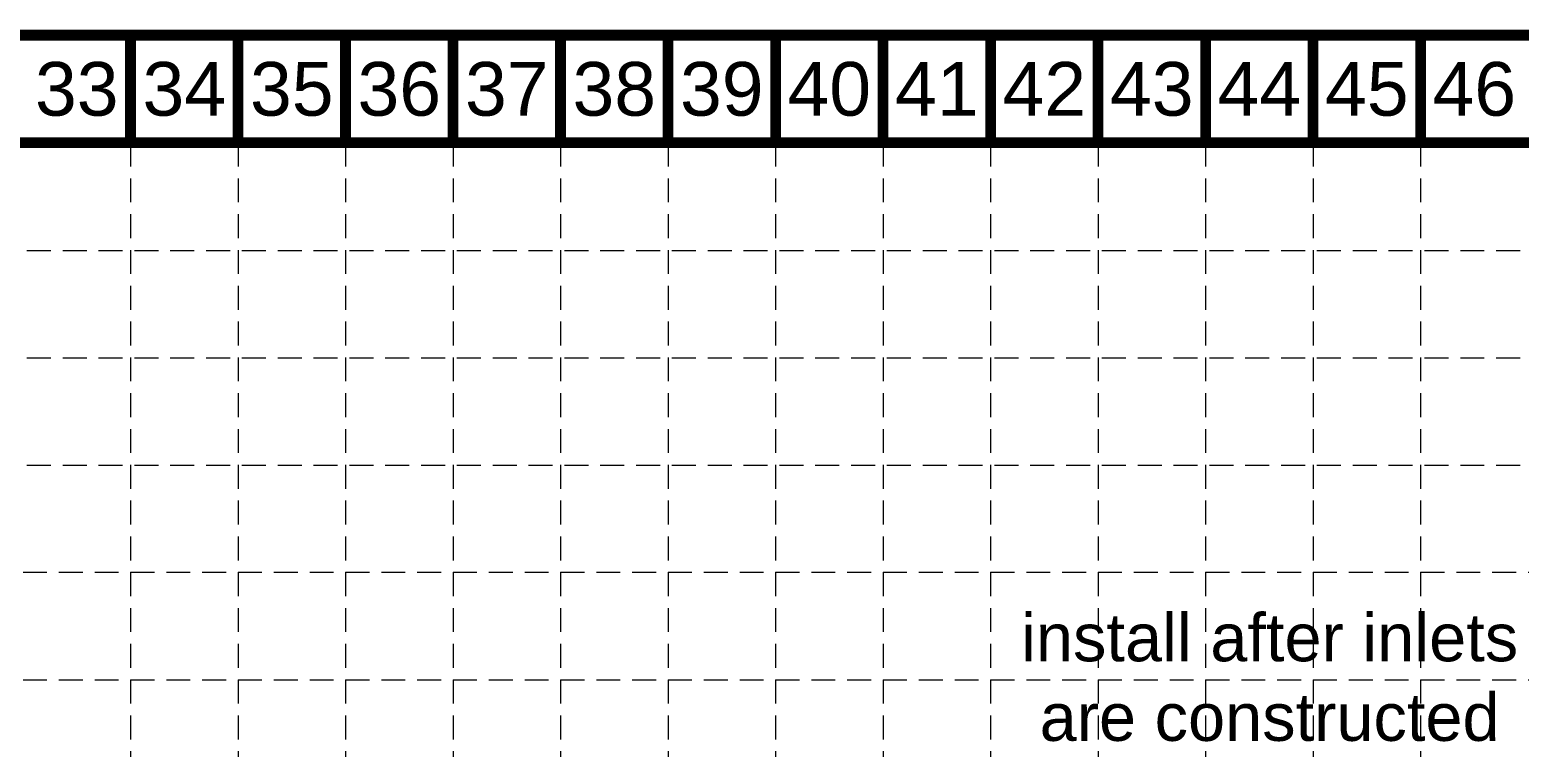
# Model space of a CAD drawing. Header units: feet. Extents: x 2331696 to 2332706, y 6924295 to 6924927.
# Drawn here: x 2332217.7 to 2332435.9, y 6924821.5 to 6924926.7 of the extents above; entities that cross this region are included whole.
import ezdxf
from ezdxf.enums import TextEntityAlignment as Align

# ---------------------------------------------------------------- set-up
doc = ezdxf.new("R2010")
doc.units = ezdxf.units.FT
doc.header["$MEASUREMENT"] = 0
doc.linetypes.add('HIDDEN', pattern=[0.375, 0.25, -0.125])
for name, color, linetype in [('BASE', 7, 'Continuous'), ('GRID', 254, 'HIDDEN'), ('work-crb', 30, 'Continuous')]:
    doc.layers.add(name, color=color, linetype=linetype)
doc.styles.get("Standard").update_dxf_attribs({"font": 'ARIAL.TTF'})

msp = doc.modelspace()

# ---------------------------------------------------------------- linework, layer by layer
at = {"layer": 'BASE', "const_width": 1.57}
msp.add_lwpolyline([(2331696.95, 6924295.9), (2332704.95, 6924295.9), (2332704.95, 6924925.9), (2331696.95, 6924925.9)], close=True, dxfattribs=at)
for points in [[(2332232.45, 6924910.15), (2332232.45, 6924925.9)], [(2332248.2, 6924910.15), (2332248.2, 6924925.9)], [(2332263.95, 6924910.15), (2332263.95, 6924925.9)], [(2332279.7, 6924910.15), (2332279.7, 6924925.9)], [(2332295.45, 6924910.15), (2332295.45, 6924925.9)], [(2332311.2, 6924910.15), (2332311.2, 6924925.9)], [(2332326.95, 6924910.15), (2332326.95, 6924925.9)], [(2332342.7, 6924910.15), (2332342.7, 6924925.9)], [(2332358.45, 6924910.15), (2332358.45, 6924925.9)], [(2332374.2, 6924910.15), (2332374.2, 6924925.9)], [(2332389.95, 6924910.15), (2332389.95, 6924925.9)], [(2332405.7, 6924910.15), (2332405.7, 6924925.9)], [(2332421.45, 6924910.15), (2332421.45, 6924925.9)], [(2332704.95, 6924910.15), (2331710.9, 6924910.15)]]:
    msp.add_lwpolyline(points, dxfattribs=at)
at = {"layer": 'GRID', "color": 252, "linetype": 'HIDDEN', "lineweight": 0, "ltscale": 14}
for p, q in [((2332232.45, 6924910.15), (2332232.45, 6924358.83)), ((2332248.2, 6924910.15), (2332248.2, 6924358.83)), ((2332263.95, 6924910.15), (2332263.95, 6924358.83)), ((2332279.7, 6924910.15), (2332279.7, 6924358.83)), ((2332295.45, 6924910.15), (2332295.45, 6924358.83)), ((2332311.2, 6924910.15), (2332311.2, 6924358.83)), ((2332326.95, 6924910.15), (2332326.95, 6924358.83)), ((2332342.7, 6924910.15), (2332342.7, 6924358.83)), ((2332358.45, 6924910.15), (2332358.45, 6924358.83)), ((2332374.2, 6924910.15), (2332374.2, 6924358.83)), ((2332389.95, 6924910.15), (2332389.95, 6924358.83)), ((2332405.7, 6924910.15), (2332405.7, 6924358.83)), ((2332421.45, 6924910.15), (2332421.45, 6924358.83)), ((2331713.28, 6924894.35), (2332689.78, 6924894.35)), ((2331713.28, 6924878.6), (2332689.78, 6924878.6)), ((2331713.28, 6924862.85), (2332689.78, 6924862.85)), ((2331712.7, 6924847.15), (2332689.2, 6924847.15)), ((2331712.7, 6924831.4), (2332689.2, 6924831.4))]:
    msp.add_line(p, q, dxfattribs=at)

# ---------------------------------------------------------------- texts
at = {"layer": 'BASE'}
for s, p in [('33', (2332224.58, 6924918.03)), ('34', (2332240.33, 6924918.03)), ('35', (2332256.08, 6924918.03)), ('36', (2332271.83, 6924918.03)), ('37', (2332287.58, 6924918.03)), ('38', (2332303.33, 6924918.03)), ('39', (2332319.08, 6924918.03)), ('40', (2332334.83, 6924918.03)), ('41', (2332350.58, 6924918.03)), ('42', (2332366.33, 6924918.03)), ('43', (2332382.08, 6924918.03)), ('44', (2332397.83, 6924918.03)), ('46', (2332429.33, 6924918.03))]:
    msp.add_text(s, height=7.875, dxfattribs=at).set_placement(p, align=Align.MIDDLE_CENTER)
at = {"layer": 'BASE', "width": 1}
msp.add_text('45', height=7.875, dxfattribs=at).set_placement((2332413.58, 6924918.03), align=Align.MIDDLE_CENTER)
at = {"layer": 'work-crb', "lineweight": 140, "insert": (2332399.34, 6924841.1), "char_height": 7, "width": 81.3224, "attachment_point": 2}
msp.add_mtext('{\\C7;install after inlets are constructed}', dxfattribs=at)

doc.saveas('drawing.dxf')
